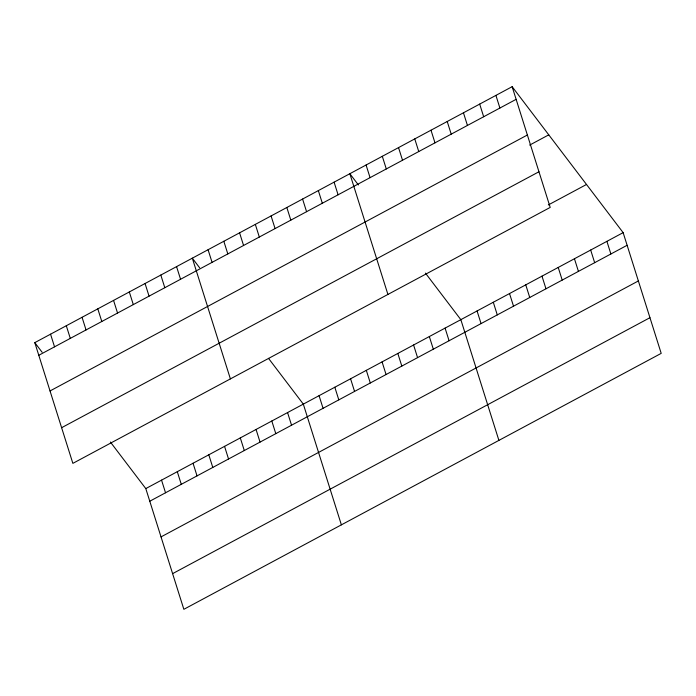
<?xml version="1.0" encoding="UTF-8"?>
<svg xmlns="http://www.w3.org/2000/svg" width="696" height="696" viewBox="0 0 696 696"><rect width="100%" height="100%" fill="white"/><g stroke="black" fill="none" stroke-linecap="round" stroke-linejoin="round"><path stroke-width="1.04" d="M512.143 86.687L550.205 207.417L72.862 463.362L34.8 342.632L512.143 86.687L623.138 232.638L661.2 353.368L183.857 609.313L145.795 488.583L110.386 442.021M38.785 355.282L516.127 99.337M50.034 390.952L527.377 135.007M529.673 145.09L548.77 134.85M61.622 427.701L538.965 171.755M548.317 204.946L586.51 184.475M145.795 488.583L623.138 232.638M149.779 501.224L627.122 245.279M161.028 536.894L638.371 280.949M172.608 573.643L649.951 317.698M358.397 184.953L349.844 173.713L387.916 294.443M425.43 273.102L460.839 319.655L498.902 440.385M199.648 267.803L192.322 258.173L230.393 378.902M268.517 358.362L303.317 404.115L341.379 524.845M34.8 342.632L42.125 352.272M606.903 241.338L610.888 253.979M590.678 250.038L594.662 262.688M574.444 258.738L578.428 271.388M558.218 267.447L562.203 280.088M495.917 95.395L499.902 108.037M541.984 276.147L545.977 288.788M479.683 104.096L483.668 116.745M525.758 284.847L529.743 297.496M463.458 112.796L467.442 125.445M509.524 293.547L513.518 306.197M447.223 121.496L451.208 134.145M493.299 302.255L497.283 314.897M430.998 130.204L434.983 142.845M477.065 310.955L481.058 323.596M414.764 138.904L418.748 151.554M398.538 147.604L402.523 160.254M445.083 328.103L449.077 340.753M382.304 156.304L386.297 168.954M429.336 336.551L433.321 349.192M366.079 165.013L370.063 177.654M413.581 344.99L417.565 357.64M397.825 353.438L401.818 366.087M334.097 182.161L338.082 194.802M382.078 361.885L386.062 374.535M318.342 190.6L322.326 203.249M366.322 370.333L370.307 382.983M302.586 199.047L306.579 211.697M350.575 378.781L354.56 391.43M286.839 207.495L290.824 220.145M334.82 387.228L338.804 399.869M271.083 215.943L275.077 228.593M319.064 395.667L323.057 408.317M255.336 224.39L259.321 237.04M239.581 232.838L243.565 245.479M287.561 412.563L291.546 425.212M223.825 241.277L227.818 253.927M271.805 421.01L275.799 433.66M208.078 249.725L212.062 262.375M256.058 429.458L260.043 442.099M240.303 437.906L244.296 450.547M176.566 266.62L180.56 279.27M224.556 446.345L228.54 458.995M160.82 275.068L164.804 287.709M208.8 454.793L212.785 467.442M145.064 283.516L149.057 296.157M193.044 463.24L197.038 475.89M129.317 291.955L133.301 304.604M177.297 471.688L181.282 484.338M113.561 300.402L117.546 313.052M161.542 480.136L165.535 492.777M97.805 308.85L101.799 321.5M82.058 317.298L86.043 329.947M66.303 325.745L70.296 338.387M50.556 334.193L54.54 346.834"/></g></svg>
